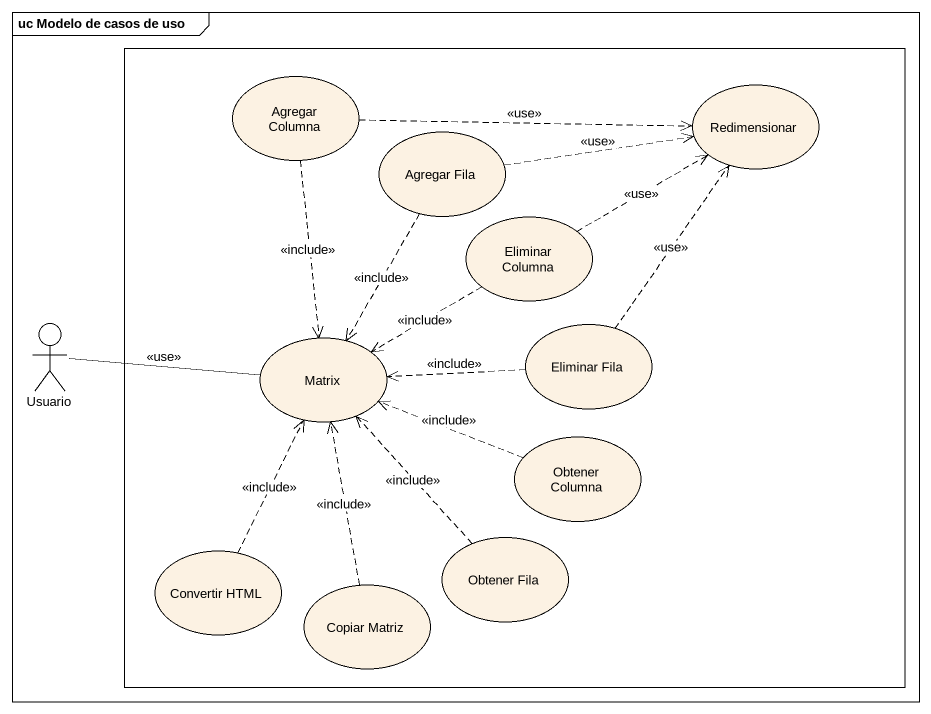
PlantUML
@startuml
mainframe uc Modelo de casos de uso
rectangle " " as rectangle1 {
  usecase "Agregar Columna" as Agregar_Columna
  usecase Redimensionar
  usecase "Agregar Fila" as Agregar_Fila
  usecase "Eliminar Columna" as Eliminar_Columna
  usecase Matrix
  usecase "Eliminar Fila" as Eliminar_Fila
  usecase "Obtener Columna" as Obtener_Columna
  usecase "Convertir HTML" as Convertir_HTML
  usecase "Obtener Fila" as Obtener_Fila
  usecase "Copiar Matriz" as Copiar_Matriz
}
actor Usuario
Agregar_Columna .right.> Redimensionar : <<use>>
Agregar_Columna ..> Matrix : <<include>>
Agregar_Fila .right.> Redimensionar : <<use>>
Agregar_Fila ..> Matrix : <<include>>
Eliminar_Columna .right.> Redimensionar : <<use>>
Eliminar_Columna .left.> Matrix : <<include>>
Usuario -right- Matrix : <<use>>
Eliminar_Fila .up.> Redimensionar : <<use>>
Eliminar_Fila .left.> Matrix : <<include>>
Obtener_Columna .left.> Matrix : <<include>>
Convertir_HTML .up.> Matrix : <<include>>
Obtener_Fila .up.> Matrix : <<include>>
Copiar_Matriz .up.> Matrix : <<include>>
@enduml
